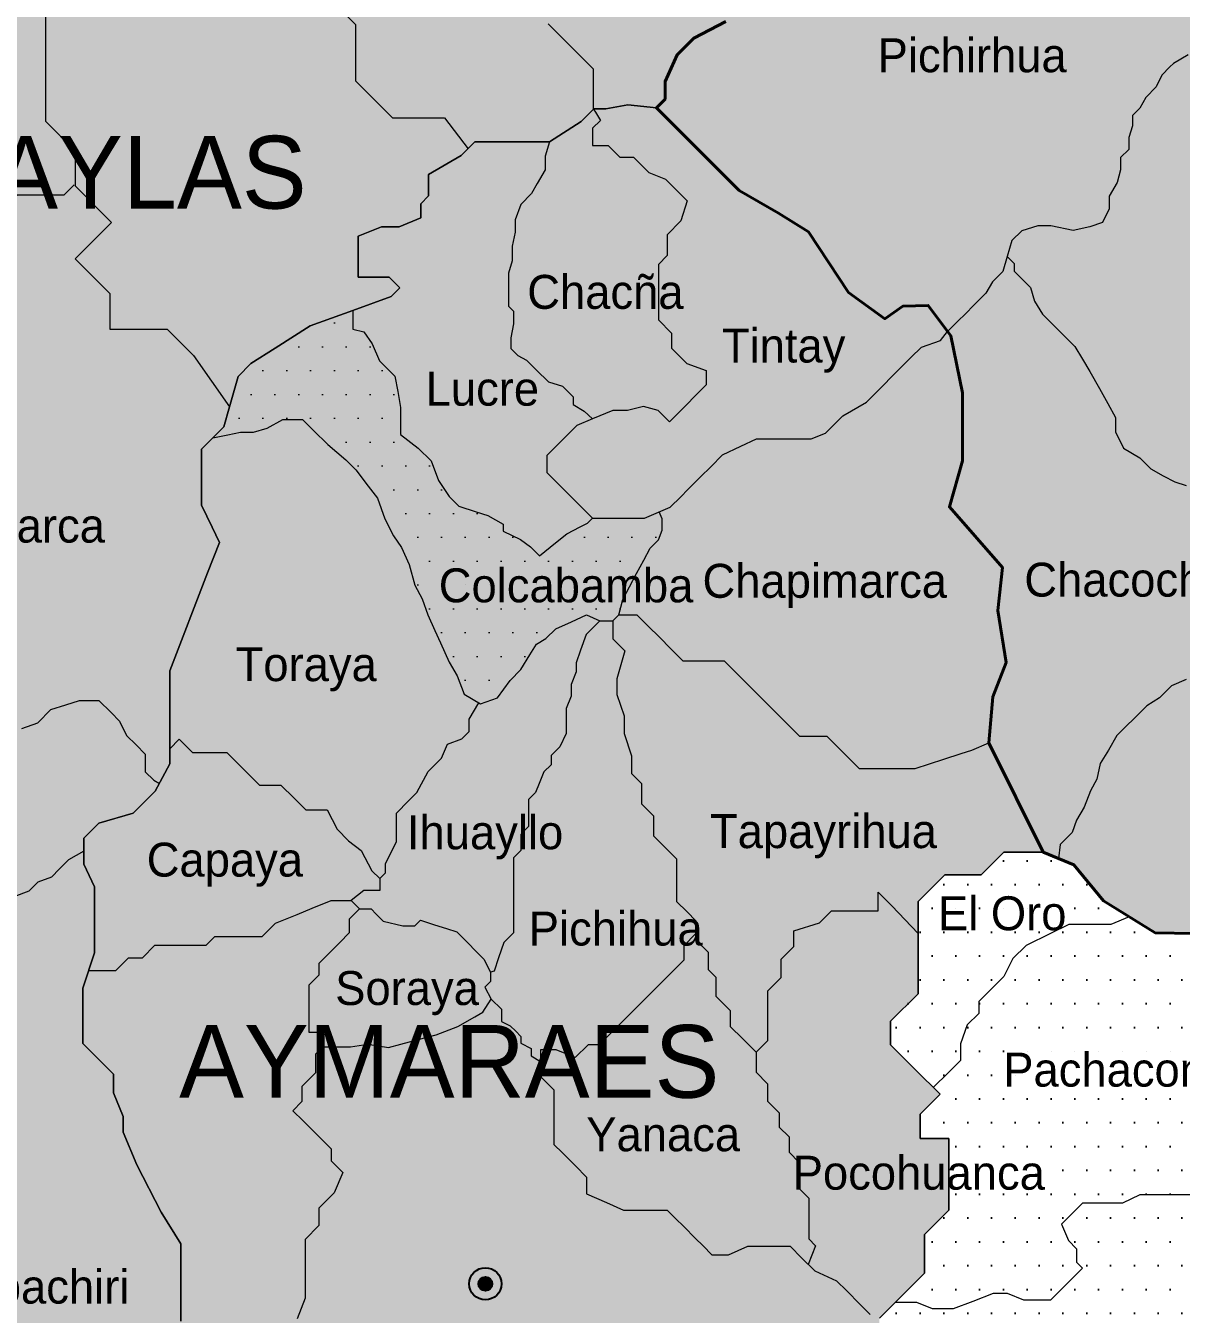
# Model space of a CAD drawing. Header units: metres. Extents: x 729055 to 734858, y 8489029 to 8491869.
# Drawn here: x 734606.06 to 734618.83, y 8489321.39 to 8489335.63 of the extents above; entities that cross this region are included whole.
import ezdxf

# ---------------------------------------------------------------- set-up
doc = ezdxf.new("R2010")
doc.units = ezdxf.units.M
for name, color, linetype, lineweight in [('02', 2, 'Continuous', 20), ('Cap Prov', 7, 'Continuous', 20), ('Distrito', 212, 'Continuous', 20), ('Eléctricas', 30, 'Continuous', 20), ('HIDROLOGIA', 4, 'Continuous', 18), ('N-Ciudades', 250, 'Continuous', 18), ('TEXTO', 7, 'Continuous', 0)]:
    doc.layers.add(name, color=color, linetype=linetype, lineweight=lineweight)
doc.layers.add('05', color=5, linetype='Continuous')
doc.styles.get("Standard").update_dxf_attribs({"font": 'BELL.TTF'})

msp = doc.modelspace()

# ---------------------------------------------------------------- hatches: boundary and pattern name
msp.add_hatch(color=256).paths.add_polyline_path([(734611.215, 8489321.726, 1), (734611.062, 8489321.726, 1)])
at = {"layer": '02', "linetype": 'Continuous', "lineweight": 0}
h = msp.add_hatch(dxfattribs=at)
h.set_pattern_fill('DOTS', color=256, scale=0.165786, style=0)
h.set_pattern_definition([(0, (282.85796, 222.35533), (0.13159295927, 0.263185918539), [0, -0.263185918539])])
h.paths.add_polyline_path([(734617.888, 8489337.372), (734618.089, 8489337.724), (734618.198, 8489338.068), (734618.354, 8489338.223), (734618.517, 8489338.387), (734618.71, 8489338.756), (734618.593, 8489338.873), (734618.232, 8489339.234), (734617.921, 8489339.545), (734617.505, 8489339.817), (734617.307, 8489340.016), (734617.266, 8489340.182), (734617.146, 8489340.676), (734617.035, 8489340.787), (734616.846, 8489340.787), (734616.725, 8489340.665), (734616.624, 8489340.766), (734616.506, 8489340.884), (734616.391, 8489341.219), (734616.391, 8489341.374), (734616.313, 8489341.555), (734616.177, 8489341.871), (734615.952, 8489342.096), (734615.734, 8489342.096), (734615.436, 8489342.096), (734615.365, 8489342.167), (734615.037, 8489342.36), (734614.836, 8489342.36), (734614.676, 8489342.36), (734614.432, 8489342.469), (734614.273, 8489342.628), (734614.042, 8489342.859), (734613.916, 8489342.985), (734613.803, 8489343.098), (734613.803, 8489343.283), (734613.803, 8489343.459), (734613.694, 8489343.568), (734613.534, 8489343.727), (734613.35, 8489343.727), (734613.14, 8489343.727), (734612.879, 8489343.828), (734612.783, 8489343.924), (734612.619, 8489344.088), (734612.619, 8489344.247), (734612.619, 8489344.465), (734612.449, 8489344.513), (734612.297, 8489344.665), (734612.1, 8489344.76), (734611.899, 8489344.737), (734611.765, 8489344.69), (734611.603, 8489344.529), (734611.459, 8489344.268), (734611.4, 8489344.014), (734611.4, 8489343.791), (734611.4, 8489343.568), (734611.449, 8489343.359), (734611.462, 8489343.121), (734611.243, 8489342.964), (734611.051, 8489342.964), (734610.896, 8489343.049), (734610.63, 8489343.084), (734610.451, 8489343.145), (734610.217, 8489343.256), (734610.016, 8489343.318), (734609.76, 8489343.513), (734609.414, 8489343.513), (734609.069, 8489343.513), (734608.918, 8489343.664), (734608.79, 8489343.792), (734608.622, 8489343.792), (734608.423, 8489343.792), (734608.277, 8489343.939), (734608.177, 8489344.003), (734607.992, 8489344.114), (734607.691, 8489344.086), (734607.53, 8489343.925), (734607.351, 8489343.859), (734607.117, 8489343.925), (734606.905, 8489343.925), (734606.609, 8489343.991), (734606.416, 8489344.073), (734606.358, 8489344.225), (734606.098, 8489344.451), (734605.381, 8489343.43), (734605.092, 8489343.033), (734604.924, 8489342.69), (734604.835, 8489342.223), (734604.938, 8489341.771), (734605.117, 8489341.387), (734605.367, 8489341.136), (734605.511, 8489340.822), (734605.618, 8489340.59), (734605.618, 8489340.369), (734605.515, 8489340.265), (734605.33, 8489340.081), (734605.117, 8489340.081), (734604.956, 8489340.242), (734604.655, 8489340.134), (734604.442, 8489340.058), (734604.301, 8489339.917), (734604.18, 8489339.795), (734604.076, 8489339.547), (734603.921, 8489339.392), (734603.824, 8489339.295), (734603.496, 8489339.295), (734603.358, 8489339.434), (734603.219, 8489339.572), (734603.102, 8489339.69), (734602.825, 8489339.597), (734602.712, 8489339.484), (734602.565, 8489339.337), (734602.313, 8489339.438), (734602.069, 8489339.346), (734601.742, 8489339.346), (734601.607, 8489339.077), (734601.729, 8489338.956), (734602.103, 8489338.582), (734602.213, 8489338.471), (734602.213, 8489338.167), (734602.095, 8489338.049), (734601.998, 8489337.952), (734601.851, 8489337.805), (734601.749, 8489337.572), (734601.598, 8489337.421), (734601.598, 8489337.001), (734601.498, 8489336.624), (734601.153, 8489336.414), (734600.869, 8489336.241), (734600.54, 8489336.241), (734600.238, 8489336.137), (734600.05, 8489336.073), (734599.843, 8489336.002), (734599.779, 8489335.823), (734599.634, 8489335.726), (734599.389, 8489335.736), (734599.066, 8489335.76), (734598.731, 8489335.828), (734598.622, 8489335.775), (734598.396, 8489335.611), (734598.251, 8489335.411), (734598.196, 8489335.199), (734598.143, 8489334.954), (734598.29, 8489334.636), (734598.425, 8489334.475), (734598.515, 8489334.285), (734598.53, 8489334.157), (734598.614, 8489334.011), (734598.733, 8489333.936), (734598.949, 8489333.916), (734599.15, 8489333.582), (734599.283, 8489333.459), (734599.452, 8489333.428), (734599.479, 8489333.165), (734599.479, 8489332.753), (734599.479, 8489332.307), (734599.599, 8489331.702), (734599.691, 8489331.574), (734600.248, 8489331.498), (734600.463, 8489331.144), (734600.762, 8489330.636), (734600.897, 8489330.113), (734600.982, 8489329.799), (734601.291, 8489329.354), (734601.473, 8489329.015), (734601.487, 8489328.759), (734601.414, 8489328.436), (734601.369, 8489328.11), (734601.537, 8489327.93), (734601.621, 8489327.708), (734601.498, 8489327.374), (734601.56, 8489327.101), (734601.877, 8489326.902), (734602.129, 8489326.901), (734602.223, 8489326.794), (734602.3, 8489326.582), (734602.435, 8489326.159), (734602.398, 8489325.676), (734602.484, 8489325.479), (734603.023, 8489325.1), (734603.135, 8489324.651), (734603.293, 8489324.372), (734603.444, 8489323.963), (734603.723, 8489323.614), (734604.124, 8489323.168), (734604.216, 8489323.056), (734604.18, 8489322.782), (734604.052, 8489322.405), (734604.088, 8489322.26), (734604.124, 8489322.06), (734604.164, 8489321.737), (734604.024, 8489321.315), (734603.627, 8489320.36), (734603.51, 8489319.892), (734603.286, 8489319.492), (734603.01, 8489319.063), (734603.01, 8489318.823), (734603.08, 8489318.637), (734603.027, 8489318.422), (734602.775, 8489318.389), (734602.541, 8489318.556), (734602.365, 8489318.686), (734602.202, 8489318.585), (734602.21, 8489318.17), (734602.401, 8489317.725), (734602.586, 8489317.453), (734602.678, 8489317.267), (734603.047, 8489317.033), (734603.294, 8489316.782), (734603.568, 8489316.509), (734603.733, 8489316.239), (734603.971, 8489315.931), (734604.075, 8489315.757), (734604.146, 8489315.515), (734604.195, 8489315.322), (734604.223, 8489315.091), (734604.733, 8489314.973), (734604.817, 8489315.056), (734604.985, 8489315.535), (734604.985, 8489315.744), (734604.985, 8489315.954), (734605.203, 8489316.478), (734605.203, 8489316.805), (734605.203, 8489317.275), (734605.518, 8489317.74), (734605.917, 8489318.139), (734605.917, 8489318.349), (734605.917, 8489318.701), (734606.035, 8489319.09), (734606.438, 8489319.493), (734606.438, 8489319.669), (734606.543, 8489320.244), (734606.791, 8489320.491), (734607.219, 8489320.919), (734607.559, 8489321.099), (734607.773, 8489321.313), (734607.773, 8489321.708), (734607.773, 8489321.942), (734607.773, 8489322.169), (734607.554, 8489322.519), (734607.286, 8489323.039), (734607.135, 8489323.4), (734607.135, 8489323.576), (734607.029, 8489323.836), (734607.029, 8489324.041), (734606.69, 8489324.381), (734606.69, 8489324.691), (734606.69, 8489324.993), (734606.816, 8489325.383), (734606.816, 8489325.786), (734606.816, 8489326.113), (734606.699, 8489326.364), (734606.699, 8489326.649), (734606.867, 8489326.817), (734607.245, 8489326.926), (734607.488, 8489327.17), (734607.65, 8489327.471), (734607.65, 8489327.639), (734607.65, 8489328.5), (734608.068, 8489329.582), (734608.198, 8489329.919), (734608.118, 8489330.086), (734608.001, 8489330.329), (734608.001, 8489330.597), (734608.001, 8489330.949), (734608.249, 8489331.196), (734608.311, 8489331.419), (734608.405, 8489331.754), (734608.546, 8489331.895), (734608.815, 8489332.065), (734609.203, 8489332.311), (734609.673, 8489332.482), (734610.097, 8489332.637), (734610.193, 8489332.734), (734610.076, 8489332.851), (734609.732, 8489332.851), (734609.732, 8489333.304), (734609.992, 8489333.405), (734610.185, 8489333.405), (734610.424, 8489333.506), (734610.424, 8489333.661), (734610.512, 8489333.749), (734610.512, 8489333.984), (734610.873, 8489334.193), (734611.024, 8489334.344), (734611.234, 8489334.344), (734611.461, 8489334.344), (734611.847, 8489334.344), (734612.199, 8489334.57), (734612.337, 8489334.709), (734612.471, 8489334.709), (734612.715, 8489334.755), (734613.03, 8489334.721), (734613.126, 8489334.818), (734613.126, 8489335.011), (734613.259, 8489335.306), (734613.444, 8489335.491), (734613.798, 8489335.674), (734614.075, 8489335.816), (734614.344, 8489335.954), (734614.675, 8489335.954), (734614.759, 8489336.038), (734615.024, 8489336.302), (734615.864, 8489336.793), (734616.427, 8489337.037), (734616.687, 8489337.037), (734617.348, 8489337.123), (734617.56, 8489337.221)])
at = {"layer": '05'}
h = msp.add_hatch(dxfattribs=at)
h.set_pattern_fill('DOTS', color=5, scale=0.165786, style=0)
h.set_pattern_definition([(0, (8884.4599, 87735.75496), (0.13159295927, 0.263185918539), [0, -0.263185918539])])
h.paths.add_polyline_path([(734631.124, 8489316.305), (734631.43, 8489316.612), (734631.904, 8489317.085), (734632.272, 8489317.453), (734632.599, 8489317.532), (734632.716, 8489317.463), (734632.941, 8489317.239), (734633.152, 8489317.328), (734633.401, 8489317.559), (734633.653, 8489317.806), (734633.825, 8489317.878), (734634.018, 8489317.878), (734634.107, 8489317.967), (734634.244, 8489318.104), (734634.3, 8489318.376), (734634.285, 8489318.904), (734634.133, 8489319.309), (734634.133, 8489319.714), (734634.133, 8489319.967), (734634.133, 8489320.372), (734634.133, 8489321.005), (734634.304, 8489321.378), (734634.513, 8489321.587), (734634.741, 8489321.587), (734634.741, 8489321.739), (734634.741, 8489322.182), (734634.45, 8489322.777), (734634.209, 8489322.777), (734633.931, 8489322.777), (734633.766, 8489322.612), (734633.532, 8489322.612), (734633.297, 8489322.714), (734632.926, 8489322.875), (734632.644, 8489323.157), (734632.644, 8489323.328), (734632.461, 8489323.512), (734632.461, 8489323.771), (734632.29, 8489323.771), (734632.163, 8489323.898), (734632.024, 8489324.037), (734631.745, 8489324.315), (734631.58, 8489324.48), (734631.347, 8489324.713), (734631.132, 8489324.713), (734630.828, 8489324.713), (734630.586, 8489324.713), (734630.396, 8489324.523), (734630.178, 8489324.305), (734630.07, 8489323.999), (734629.992, 8489323.776), (734629.561, 8489323.928), (734629.447, 8489323.814), (734629.055, 8489323.584), (734628.846, 8489323.354), (734628.542, 8489323.071), (734628.344, 8489322.99), (734628.175, 8489323.159), (734627.744, 8489323.159), (734627.744, 8489322.802), (734627.658, 8489322.065), (734627.315, 8489321.636), (734627.183, 8489320.907), (734627.032, 8489320.624), (734626.875, 8489320.624), (734626.623, 8489320.624), (734626.548, 8489320.549), (734626.463, 8489320.464), (734626.336, 8489320.338), (734626.221, 8489320.338), (734626.017, 8489320.264), (734625.866, 8489320.415), (734625.709, 8489320.488), (734625.467, 8489320.6), (734625.327, 8489320.74), (734625.225, 8489320.985), (734625.225, 8489321.203), (734625.078, 8489321.474), (734625.177, 8489321.755), (734625.177, 8489322.021), (734625.082, 8489322.305), (734624.893, 8489322.494), (734624.652, 8489322.552), (734624.433, 8489322.604), (734624.119, 8489322.679), (734624.119, 8489322.792), (734624.014, 8489322.792), (734623.942, 8489322.72), (734623.799, 8489322.72), (734623.679, 8489322.601), (734623.488, 8489322.41), (734623.274, 8489322.195), (734623.144, 8489321.964), (734622.885, 8489321.855), (734622.783, 8489321.958), (734622.622, 8489321.958), (734622.408, 8489322.052), (734622.114, 8489322.182), (734621.944, 8489322.352), (734621.744, 8489322.436), (734621.667, 8489322.359), (734621.667, 8489322.233), (734621.592, 8489322.158), (734621.473, 8489322.038), (734621.405, 8489322.107), (734621.309, 8489322.202), (734621.098, 8489322.202), (734620.985, 8489322.314), (734620.812, 8489322.488), (734620.812, 8489322.693), (734620.726, 8489323.009), (734620.614, 8489323.122), (734620.401, 8489323.217), (734620.401, 8489323.39), (734620.45, 8489323.505), (734620.524, 8489323.677), (734620.607, 8489323.871), (734620.689, 8489324.062), (734620.61, 8489324.25), (734620.498, 8489324.362), (734620.205, 8489324.477), (734620.205, 8489324.71), (734620.205, 8489324.919), (734620.105, 8489325.218), (734620.105, 8489325.454), (734620.287, 8489325.613), (734620.297, 8489325.623), (734619.669, 8489325.559), (734619.297, 8489325.785), (734618.967, 8489325.597), (734618.546, 8489325.605), (734617.973, 8489325.958), (734617.646, 8489326.355), (734617.307, 8489326.497), (734616.873, 8489326.497), (734616.62, 8489326.244), (734616.218, 8489326.244), (734615.923, 8489325.949), (734615.923, 8489325.247), (734615.923, 8489324.932), (734615.619, 8489324.628), (734615.619, 8489324.368), (734615.896, 8489324.091), (734616.167, 8489323.82), (734615.948, 8489323.601), (734615.948, 8489323.331), (734616.263, 8489323.331), (734616.263, 8489322.902), (734616.263, 8489322.541), (734615.993, 8489322.271), (734615.993, 8489321.842), (734615.496, 8489321.346), (734615.496, 8489321.053), (734615.496, 8489320.737), (734615.767, 8489320.737), (734616.083, 8489320.737), (734616.399, 8489320.421), (734616.399, 8489320.038), (734616.399, 8489319.79), (734616.658, 8489319.53), (734616.658, 8489319.204), (734617.059, 8489318.803), (734617.352, 8489318.51), (734618.024, 8489318.256), (734618.227, 8489318.053), (734618.227, 8489317.738), (734618.227, 8489317.467), (734618.036, 8489317.275), (734618.036, 8489316.994), (734617.838, 8489316.796), (734617.838, 8489316.372), (734617.838, 8489315.967), (734617.838, 8489315.561), (734617.838, 8489315.177), (734618.089, 8489314.926), (734617.776, 8489314.613), (734617.46, 8489314.613), (734617.234, 8489314.613), (734617.234, 8489314.208), (734617.234, 8489313.463), (734617.234, 8489313.102), (734617.232, 8489312.745), (734617.439, 8489312.737), (734617.656, 8489313.023), (734617.89, 8489313.078), (734618.147, 8489313.023), (734618.247, 8489312.851), (734618.348, 8489312.812), (734618.637, 8489312.812), (734618.703, 8489312.645), (734618.467, 8489312.388), (734618.448, 8489312.164), (734618.568, 8489312.096), (734618.774, 8489311.89), (734619.036, 8489311.628), (734619.273, 8489311.426), (734619.573, 8489311.506), (734619.63, 8489311.674), (734619.814, 8489311.72), (734619.953, 8489311.631), (734619.953, 8489311.341), (734620.205, 8489311.341), (734620.433, 8489311.274), (734620.89, 8489311.141), (734621.303, 8489310.951), (734621.506, 8489310.65), (734621.502, 8489310.121), (734621.699, 8489309.933), (734621.817, 8489309.96), (734621.917, 8489310.246), (734622.085, 8489310.833), (734622.375, 8489311.47), (734622.652, 8489312.076), (734622.875, 8489312.423), (734623.103, 8489312.467), (734623.389, 8489312.579), (734623.593, 8489312.498), (734623.817, 8489312.521), (734624.019, 8489312.521), (734624.285, 8489312.646), (734624.642, 8489312.813), (734624.965, 8489312.813), (734625.01, 8489312.523), (734625.01, 8489312.167), (734625.133, 8489312.044), (734625.426, 8489312.044), (734625.757, 8489312.096), (734626.103, 8489312.34), (734626.676, 8489312.34), (734626.9, 8489312.509), (734627.118, 8489312.536), (734627.347, 8489312.498), (734627.564, 8489312.456), (734627.77, 8489312.323), (734627.862, 8489312.075), (734628.071, 8489311.866), (734628.071, 8489311.621), (734628.1, 8489311.444), (734628.219, 8489311.328), (734628.379, 8489311.409), (734628.462, 8489311.782), (734628.696, 8489312.016), (734628.949, 8489312.198), (734629.237, 8489312.365), (734629.707, 8489312.365), (734629.844, 8489312.429), (734629.961, 8489312.553), (734630.088, 8489312.586), (734630.27, 8489312.694), (734630.376, 8489312.662), (734630.65, 8489312.701), (734630.833, 8489312.807), (734631.023, 8489312.915), (734631.175, 8489312.909), (734631.371, 8489312.979), (734631.543, 8489313.264), (734631.594, 8489313.757), (734631.478, 8489313.955), (734631.396, 8489314.372), (734630.934, 8489314.835), (734630.769, 8489315.425), (734630.923, 8489316.104)])
at = {"layer": 'Eléctricas', "linetype": 'Continuous', "lineweight": 0}
h = msp.add_hatch(dxfattribs=at)
h.set_pattern_fill('DOTS', color=1, scale=0.165786, style=0)
h.set_pattern_definition([(0, (293.0877, 222.35533), (0.13159295927, 0.263185918539), [0, -0.263185918539])])
h.paths.add_polyline_path([(734632.315, 8489338.647), (734632.315, 8489338.98), (734632.871, 8489339.606), (734632.871, 8489339.891), (734632.744, 8489340.018), (734632.744, 8489340.288), (734632.563, 8489340.469), (734632.24, 8489340.469), (734631.994, 8489340.469), (734631.709, 8489340.469), (734631.569, 8489340.609), (734631.569, 8489340.76), (734631.433, 8489340.896), (734631.282, 8489340.896), (734631.126, 8489340.74), (734630.942, 8489340.556), (734630.797, 8489340.556), (734630.663, 8489340.69), (734630.663, 8489340.891), (734630.663, 8489341.03), (734630.485, 8489341.03), (734630.267, 8489341.03), (734630.089, 8489341.208), (734629.91, 8489341.386), (734629.788, 8489341.509), (734629.615, 8489341.682), (734629.325, 8489341.682), (734629.057, 8489341.682), (734628.896, 8489341.52), (734628.79, 8489341.414), (734628.556, 8489341.414), (734628.433, 8489341.537), (734628.232, 8489341.537), (734628.052, 8489341.357), (734627.902, 8489341.507), (734627.734, 8489341.674), (734627.541, 8489341.868), (734627.365, 8489341.868), (734627.273, 8489341.776), (734627.078, 8489341.776), (734626.955, 8489341.899), (734626.799, 8489342.055), (734626.676, 8489342.177), (734626.504, 8489342.35), (734626.325, 8489342.702), (734626.152, 8489342.702), (734625.946, 8489342.496), (734625.758, 8489342.496), (734625.467, 8489342.788), (734625.215, 8489342.788), (734624.702, 8489343.3), (734624.535, 8489343.3), (734624.289, 8489343.3), (734624.189, 8489343.401), (734623.899, 8489343.401), (734623.899, 8489343.545), (734623.748, 8489343.696), (734623.626, 8489343.818), (734623.498, 8489343.947), (734623.308, 8489344.136), (734623.308, 8489344.326), (734623.063, 8489344.326), (734622.929, 8489344.192), (734622.784, 8489344.047), (734622.784, 8489344.27), (734622.784, 8489344.548), (734622.639, 8489344.693), (734622.639, 8489344.871), (734622.639, 8489345.076), (734622.405, 8489345.076), (734622.244, 8489345.076), (734622.122, 8489344.954), (734622.01, 8489344.842), (734621.87, 8489344.701), (734621.711, 8489344.701), (734621.557, 8489344.855), (734621.334, 8489344.855), (734621.195, 8489344.855), (734621.047, 8489344.707), (734620.936, 8489344.818), (734620.81, 8489344.944), (734620.581, 8489344.944), (734620.453, 8489344.816), (734620.342, 8489344.704), (734620.18, 8489344.704), (734620.18, 8489344.849), (734620.18, 8489344.994), (734620.18, 8489345.161), (734620.18, 8489345.35), (734620.18, 8489345.568), (734620.018, 8489345.729), (734619.829, 8489345.729), (734619.52, 8489345.729), (734619.52, 8489345.844), (734619.394, 8489345.969), (734619.178, 8489345.969), (734619.038, 8489345.969), (734618.899, 8489345.83), (734618.754, 8489345.685), (734618.486, 8489345.685), (734618.297, 8489345.495), (734618.04, 8489345.495), (734617.717, 8489345.495), (734617.561, 8489345.495), (734617.561, 8489345.328), (734617.304, 8489345.328), (734617.126, 8489345.15), (734617.126, 8489344.847), (734616.906, 8489344.847), (734616.724, 8489344.665), (734616.563, 8489344.665), (734616.508, 8489344.834), (734616.27, 8489345.005), (734616.011, 8489345.002), (734615.869, 8489344.953), (734615.816, 8489344.794), (734615.85, 8489344.598), (734615.732, 8489344.337), (734615.599, 8489344.305), (734615.453, 8489344.146), (734615.366, 8489343.992), (734615.145, 8489343.834), (734614.929, 8489343.817), (734614.728, 8489343.811), (734614.442, 8489343.817), (734614.182, 8489343.92), (734613.854, 8489343.999), (734613.72, 8489344.133), (734613.66, 8489344.295), (734613.598, 8489344.454), (734613.505, 8489344.589), (734613.372, 8489344.654), (734613.263, 8489344.801), (734613.091, 8489344.786), (734613.011, 8489344.738), (734612.889, 8489344.637), (734612.777, 8489344.495), (734612.619, 8489344.465), (734612.619, 8489344.247), (734612.619, 8489344.088), (734612.783, 8489343.924), (734612.879, 8489343.828), (734613.14, 8489343.727), (734613.35, 8489343.727), (734613.534, 8489343.727), (734613.694, 8489343.568), (734613.803, 8489343.459), (734613.803, 8489343.283), (734613.803, 8489343.098), (734613.916, 8489342.985), (734614.042, 8489342.859), (734614.273, 8489342.628), (734614.432, 8489342.469), (734614.676, 8489342.36), (734614.836, 8489342.36), (734615.037, 8489342.36), (734615.365, 8489342.167), (734615.436, 8489342.096), (734615.734, 8489342.096), (734615.952, 8489342.096), (734616.177, 8489341.871), (734616.313, 8489341.555), (734616.391, 8489341.374), (734616.391, 8489341.219), (734616.506, 8489340.884), (734616.624, 8489340.766), (734616.725, 8489340.665), (734616.846, 8489340.787), (734616.951, 8489340.787), (734617.035, 8489340.787), (734617.146, 8489340.676), (734617.266, 8489340.182), (734617.307, 8489340.016), (734617.505, 8489339.817), (734617.921, 8489339.545), (734618.232, 8489339.234), (734618.593, 8489338.873), (734618.71, 8489338.756), (734618.517, 8489338.387), (734618.354, 8489338.223), (734618.198, 8489338.068), (734618.089, 8489337.724), (734617.888, 8489337.372), (734617.56, 8489337.221), (734617.348, 8489337.123), (734616.687, 8489337.037), (734616.427, 8489337.037), (734615.864, 8489336.793), (734615.024, 8489336.302), (734614.759, 8489336.038), (734614.675, 8489335.954), (734614.344, 8489335.954), (734614.075, 8489335.816), (734613.798, 8489335.674), (734613.444, 8489335.491), (734613.259, 8489335.306), (734613.126, 8489335.011), (734613.126, 8489334.818), (734613.03, 8489334.721), (734613.494, 8489334.257), (734613.944, 8489333.807), (734614.382, 8489333.556), (734614.713, 8489333.35), (734615.156, 8489332.68), (734615.556, 8489332.391), (734615.756, 8489332.528), (734616.034, 8489332.538), (734616.285, 8489332.203), (734616.416, 8489331.571), (734616.416, 8489330.822), (734616.27, 8489330.312), (734616.856, 8489329.642), (734616.806, 8489329.167), (734616.896, 8489328.591), (734616.751, 8489328.213), (734616.706, 8489327.704), (734617.307, 8489326.497), (734617.646, 8489326.355), (734617.973, 8489325.958), (734618.546, 8489325.605), (734618.967, 8489325.597), (734619.297, 8489325.785), (734619.669, 8489325.559), (734620.297, 8489325.623), (734620.412, 8489325.744), (734620.481, 8489326.029), (734620.558, 8489326.264), (734620.607, 8489326.39), (734620.876, 8489326.51), (734621.047, 8489326.68), (734621.158, 8489326.792), (734621.158, 8489327.018), (734621.297, 8489327.157), (734621.439, 8489327.201), (734621.903, 8489327.344), (734622.409, 8489327.587), (734622.587, 8489327.765), (734622.587, 8489327.901), (734622.587, 8489328.085), (734622.587, 8489328.385), (734622.587, 8489328.795), (734622.647, 8489328.984), (734622.852, 8489329.625), (734623.049, 8489330.049), (734623.331, 8489330.331), (734623.467, 8489330.467), (734623.651, 8489330.651), (734623.945, 8489330.808), (734624.194, 8489331.056), (734624.395, 8489331.258), (734624.395, 8489331.516), (734624.395, 8489331.83), (734624.395, 8489332.089), (734624.592, 8489332.286), (734625.195, 8489332.659), (734625.664, 8489333.128), (734625.804, 8489333.466), (734626.005, 8489333.667), (734626.292, 8489333.844), (734626.576, 8489333.92), (734626.738, 8489334.082), (734626.738, 8489334.178), (734626.738, 8489334.317), (734626.81, 8489334.389), (734626.894, 8489334.682), (734626.894, 8489334.882), (734626.79, 8489334.987), (734626.682, 8489334.987), (734626.597, 8489334.902), (734626.51, 8489334.815), (734626.414, 8489334.815), (734626.295, 8489334.815), (734626.211, 8489334.898), (734626.101, 8489335.097), (734625.932, 8489335.402), (734625.932, 8489335.565), (734625.932, 8489335.708), (734625.998, 8489335.899), (734626.078, 8489336.126), (734626.198, 8489336.162), (734626.367, 8489336.213), (734626.766, 8489336.332), (734626.834, 8489336.4), (734626.967, 8489336.533), (734627.195, 8489336.645), (734627.335, 8489336.785), (734627.438, 8489336.785), (734627.54, 8489336.683), (734627.704, 8489336.683), (734627.799, 8489336.778), (734627.912, 8489336.891), (734628.027, 8489337.007), (734628.133, 8489337.112), (734628.222, 8489337.201), (734628.395, 8489337.201), (734628.467, 8489337.037), (734628.57, 8489336.805), (734628.638, 8489336.612), (734629.028, 8489336.612), (734629.781, 8489336.947), (734630.087, 8489336.947), (734630.477, 8489336.557), (734630.896, 8489336.557), (734631.118, 8489336.334), (734631.381, 8489336.071), (734631.702, 8489336.391), (734632.036, 8489337.728), (734632.036, 8489338.368)])
at = {"layer": 'HIDROLOGIA', "linetype": 'Continuous', "lineweight": 0}
h = msp.add_hatch(dxfattribs=at)
h.set_pattern_fill('DOTS', scale=0.165786, style=0)
h.set_pattern_definition([(0, (308.62906, 222.35533), (0.13159295927, 0.263185918539), [0, -0.263185918539])])
h.paths.add_polyline_path([(734618.227, 8489317.738), (734618.227, 8489318.053), (734618.024, 8489318.256), (734617.352, 8489318.51), (734617.059, 8489318.803), (734616.658, 8489319.204), (734616.658, 8489319.53), (734616.399, 8489319.79), (734616.399, 8489320.038), (734616.399, 8489320.421), (734616.083, 8489320.737), (734615.767, 8489320.737), (734615.496, 8489320.737), (734615.496, 8489321.053), (734615.496, 8489321.346), (734615.993, 8489321.842), (734615.993, 8489322.271), (734616.263, 8489322.541), (734616.263, 8489322.902), (734616.263, 8489323.331), (734615.948, 8489323.331), (734615.948, 8489323.601), (734616.167, 8489323.82), (734615.896, 8489324.091), (734615.619, 8489324.368), (734615.619, 8489324.628), (734615.923, 8489324.932), (734615.923, 8489325.247), (734615.923, 8489325.949), (734616.218, 8489326.244), (734616.62, 8489326.244), (734616.873, 8489326.497), (734617.307, 8489326.497), (734616.706, 8489327.704), (734616.751, 8489328.213), (734616.896, 8489328.591), (734616.806, 8489329.167), (734616.856, 8489329.642), (734616.27, 8489330.312), (734616.416, 8489330.822), (734616.416, 8489331.571), (734616.285, 8489332.203), (734616.034, 8489332.538), (734615.756, 8489332.528), (734615.556, 8489332.391), (734615.156, 8489332.68), (734614.713, 8489333.35), (734614.382, 8489333.556), (734613.944, 8489333.807), (734613.494, 8489334.257), (734613.03, 8489334.721), (734612.715, 8489334.755), (734612.471, 8489334.709), (734612.337, 8489334.709), (734612.199, 8489334.57), (734611.847, 8489334.344), (734611.461, 8489334.344), (734611.234, 8489334.344), (734611.024, 8489334.344), (734610.873, 8489334.193), (734610.512, 8489333.984), (734610.512, 8489333.749), (734610.424, 8489333.661), (734610.424, 8489333.506), (734610.185, 8489333.405), (734609.992, 8489333.405), (734609.732, 8489333.304), (734609.732, 8489332.851), (734610.076, 8489332.851), (734610.193, 8489332.734), (734610.097, 8489332.637), (734609.673, 8489332.482), (734609.203, 8489332.311), (734608.815, 8489332.065), (734608.546, 8489331.895), (734608.405, 8489331.754), (734608.311, 8489331.419), (734608.249, 8489331.196), (734608.001, 8489330.949), (734608.001, 8489330.597), (734608.001, 8489330.329), (734608.118, 8489330.086), (734608.198, 8489329.919), (734608.068, 8489329.582), (734607.65, 8489328.5), (734607.65, 8489327.639), (734607.65, 8489327.471), (734607.488, 8489327.17), (734607.245, 8489326.926), (734606.867, 8489326.817), (734606.699, 8489326.649), (734606.699, 8489326.364), (734606.816, 8489326.113), (734606.816, 8489325.786), (734606.816, 8489325.383), (734606.69, 8489324.993), (734606.69, 8489324.691), (734606.69, 8489324.381), (734607.029, 8489324.041), (734607.029, 8489323.836), (734607.135, 8489323.576), (734607.135, 8489323.4), (734607.286, 8489323.039), (734607.554, 8489322.519), (734607.773, 8489322.169), (734607.773, 8489321.942), (734607.773, 8489321.708), (734607.773, 8489321.313), (734607.559, 8489321.099), (734607.219, 8489320.919), (734606.791, 8489320.491), (734606.543, 8489320.244), (734606.438, 8489319.669), (734606.438, 8489319.493), (734606.035, 8489319.09), (734605.917, 8489318.701), (734605.917, 8489318.349), (734605.917, 8489318.139), (734605.518, 8489317.74), (734605.203, 8489317.275), (734605.203, 8489316.805), (734605.203, 8489316.478), (734604.985, 8489315.954), (734604.985, 8489315.744), (734604.985, 8489315.535), (734604.783, 8489314.961), (734604.223, 8489315.091), (734604.22, 8489314.724), (734604.112, 8489314.559), (734604.031, 8489314.475), (734603.845, 8489314.326), (734603.75, 8489314.139), (734603.707, 8489313.882), (734603.753, 8489313.651), (734603.857, 8489313.355), (734603.917, 8489313.121), (734604.063, 8489312.859), (734604.137, 8489312.619), (734604.303, 8489312.35), (734604.41, 8489312.011), (734604.398, 8489311.874), (734604.217, 8489311.602), (734604.023, 8489311.645), (734603.886, 8489311.798), (734603.702, 8489311.814), (734603.546, 8489311.722), (734603.392, 8489311.464), (734603.001, 8489311.242), (734602.76, 8489311.104), (734602.629, 8489310.77), (734602.629, 8489310.316), (734602.816, 8489310.045), (734602.899, 8489309.923), (734602.899, 8489309.544), (734602.862, 8489309.16), (734603.013, 8489308.631), (734603.148, 8489308.216), (734603.349, 8489308.027), (734603.458, 8489308.018), (734603.599, 8489308.307), (734603.818, 8489308.264), (734604.054, 8489307.967), (734604.219, 8489307.587), (734604.561, 8489307.556), (734604.778, 8489307.271), (734605.024, 8489307.093), (734605.169, 8489307.093), (734605.325, 8489307.093), (734605.548, 8489307.19), (734605.793, 8489307.721), (734605.934, 8489308.302), (734606.116, 8489308.541), (734606.493, 8489308.79), (734606.714, 8489309.081), (734606.954, 8489309.444), (734607.049, 8489309.832), (734607.19, 8489310.068), (734607.273, 8489310.315), (734607.434, 8489310.495), (734607.652, 8489310.703), (734607.828, 8489311.07), (734608.092, 8489311.327), (734608.28, 8489311.218), (734608.28, 8489311.029), (734608.28, 8489310.725), (734608.395, 8489310.61), (734608.572, 8489310.55), (734608.929, 8489310.427), (734609.208, 8489310.375), (734609.623, 8489310.435), (734609.668, 8489310.121), (734609.771, 8489310.121), (734609.922, 8489310.023), (734610.082, 8489310.06), (734610.165, 8489310.384), (734610.333, 8489310.553), (734610.635, 8489310.627), (734611.243, 8489310.778), (734611.396, 8489310.625), (734611.496, 8489310.725), (734611.63, 8489310.86), (734611.775, 8489310.906), (734611.92, 8489310.86), (734612.257, 8489310.811), (734612.432, 8489310.919), (734612.454, 8489311.155), (734612.774, 8489311.376), (734613.095, 8489311.404), (734613.246, 8489311.554), (734613.442, 8489311.673), (734613.627, 8489311.712), (734613.989, 8489311.712), (734614.296, 8489311.575), (734614.658, 8489311.456), (734614.884, 8489311.639), (734614.777, 8489311.798), (734614.725, 8489312.138), (734614.931, 8489312.31), (734615.471, 8489312.418), (734615.757, 8489312.377), (734615.932, 8489312.242), (734616.104, 8489312.253), (734616.207, 8489312.477), (734616.207, 8489312.711), (734616.368, 8489312.873), (734616.608, 8489313.112), (734616.886, 8489313.112), (734617.042, 8489312.956), (734617.192, 8489312.747), (734617.232, 8489312.745), (734617.234, 8489313.102), (734617.234, 8489313.463), (734617.234, 8489314.208), (734617.234, 8489314.613), (734617.46, 8489314.613), (734617.776, 8489314.613), (734618.089, 8489314.926), (734617.838, 8489315.177), (734617.838, 8489315.561), (734617.838, 8489315.967), (734617.838, 8489316.372), (734617.838, 8489316.796), (734618.036, 8489316.994), (734618.036, 8489317.275), (734618.227, 8489317.467)])
at = {"layer": 'HIDROLOGIA', "linetype": 'Continuous', "lineweight": 5}
h = msp.add_hatch(dxfattribs=at)
h.set_pattern_fill('DOTS', scale=0.165786, style=0)
h.set_pattern_definition([(0, (724453.91483, 8486681.53522), (0.131592959, 0.2631859185), [0, -0.2631859185])])
h.paths.add_polyline_path([(734610.738, 8489330.427), (734610.621, 8489330.603), (734610.54, 8489330.82), (734610.398, 8489330.962), (734610.202, 8489331.112), (734610.202, 8489331.265), (734610.202, 8489331.411), (734610.173, 8489331.585), (734610.138, 8489331.756), (734609.968, 8489331.926), (734609.887, 8489332.113), (734609.797, 8489332.246), (734609.673, 8489332.275), (734609.673, 8489332.482), (734609.203, 8489332.311), (734608.815, 8489332.065), (734608.546, 8489331.895), (734608.405, 8489331.754), (734608.311, 8489331.419), (734608.249, 8489331.196), (734608.125, 8489331.073), (734608.293, 8489331.108), (734608.431, 8489331.136), (734608.575, 8489331.136), (734608.725, 8489331.182), (734608.899, 8489331.278), (734609.118, 8489331.278), (734609.24, 8489331.156), (734609.396, 8489331), (734609.597, 8489330.831), (734609.706, 8489330.722), (734609.843, 8489330.542), (734609.945, 8489330.409), (734610.028, 8489330.18), (734610.124, 8489329.992), (734610.211, 8489329.864), (734610.298, 8489329.676), (734610.361, 8489329.447), (734610.441, 8489329.294), (734610.502, 8489329.12), (734610.581, 8489328.946), (734610.643, 8489328.808), (734610.74, 8489328.595), (734610.828, 8489328.443), (734610.905, 8489328.243), (734611.086, 8489328.135), (734611.272, 8489328.202), (734611.412, 8489328.394), (734611.531, 8489328.513), (734611.632, 8489328.676), (734611.705, 8489328.795), (734611.809, 8489328.857), (734611.917, 8489328.964), (734612.093, 8489329.043), (734612.259, 8489329.118), (734612.403, 8489329.052), (734612.548, 8489329.052), (734612.615, 8489329.119), (734612.659, 8489329.289), (734612.733, 8489329.429), (734612.81, 8489329.574), (734612.89, 8489329.724), (734612.96, 8489329.857), (734613.052, 8489329.949), (734613.095, 8489330.055), (734613.095, 8489330.18), (734613.062, 8489330.256), (734612.899, 8489330.187), (734612.71, 8489330.187), (734612.479, 8489330.187), (734612.324, 8489330.187), (734612.27, 8489330.133), (734612.188, 8489330.09), (734612.04, 8489330.013), (734611.916, 8489329.914), (734611.737, 8489329.771), (734611.637, 8489329.871), (734611.527, 8489329.953), (734611.336, 8489330.043), (734611.336, 8489330.122), (734611.165, 8489330.218), (734611.039, 8489330.258), (734610.845, 8489330.32)])
h.paths.add_polyline_path([(734610.215, 8489329.803), (734614.247, 8489329.803), (734614.247, 8489329.193), (734610.215, 8489329.193)], flags=9)

# ---------------------------------------------------------------- linework, layer by layer
for radius in [0.178, 0.0762]:
    msp.add_circle((734611.139, 8489321.726), radius)
at = {"layer": 'Cap Prov'}
for points in [[(734607.773, 8489321.313), (734607.773, 8489321.708), (734607.773, 8489321.942), (734607.773, 8489322.169), (734607.554, 8489322.519), (734607.286, 8489323.039), (734607.135, 8489323.4), (734607.135, 8489323.576), (734607.029, 8489323.836), (734607.029, 8489324.041), (734606.69, 8489324.381), (734606.69, 8489324.691), (734606.69, 8489324.993), (734606.816, 8489325.383), (734606.816, 8489325.786), (734606.816, 8489326.113), (734606.699, 8489326.364), (734606.699, 8489326.649), (734606.867, 8489326.817), (734607.245, 8489326.926), (734607.488, 8489327.17), (734607.65, 8489327.471), (734607.65, 8489327.639), (734607.65, 8489328.5), (734608.068, 8489329.582), (734608.198, 8489329.919), (734608.118, 8489330.086), (734608.001, 8489330.329), (734608.001, 8489330.597), (734608.001, 8489330.949), (734608.249, 8489331.196), (734608.311, 8489331.419), (734608.405, 8489331.754), (734608.546, 8489331.895), (734608.815, 8489332.065), (734609.203, 8489332.311), (734609.673, 8489332.482), (734610.097, 8489332.637), (734610.193, 8489332.734), (734610.076, 8489332.851), (734609.732, 8489332.851), (734609.732, 8489333.304), (734609.992, 8489333.405), (734610.185, 8489333.405), (734610.424, 8489333.506), (734610.424, 8489333.661), (734610.512, 8489333.749), (734610.512, 8489333.984), (734610.873, 8489334.193), (734611.024, 8489334.344), (734611.234, 8489334.344), (734611.461, 8489334.344), (734611.847, 8489334.344), (734612.199, 8489334.57), (734612.337, 8489334.709), (734612.471, 8489334.709), (734612.715, 8489334.755), (734613.03, 8489334.721), (734613.126, 8489334.818), (734613.126, 8489335.011), (734613.259, 8489335.306), (734613.444, 8489335.491), (734613.798, 8489335.674)], [(734615.496, 8489321.346), (734615.993, 8489321.842), (734615.993, 8489322.271), (734616.263, 8489322.541), (734616.263, 8489322.902), (734616.263, 8489323.331), (734615.948, 8489323.331), (734615.948, 8489323.601), (734616.167, 8489323.82), (734615.896, 8489324.091), (734615.619, 8489324.368), (734615.619, 8489324.628), (734615.923, 8489324.932), (734615.923, 8489325.247), (734615.923, 8489325.949), (734616.218, 8489326.244), (734616.62, 8489326.244), (734616.873, 8489326.497), (734617.307, 8489326.497), (734616.706, 8489327.704), (734616.751, 8489328.213), (734616.896, 8489328.591), (734616.806, 8489329.167), (734616.856, 8489329.642), (734616.27, 8489330.312), (734616.416, 8489330.822), (734616.416, 8489331.571), (734616.285, 8489332.203), (734616.034, 8489332.538), (734615.756, 8489332.528), (734615.556, 8489332.391), (734615.156, 8489332.68), (734614.713, 8489333.35), (734614.382, 8489333.556), (734613.944, 8489333.807), (734613.494, 8489334.257), (734613.03, 8489334.721), (734612.715, 8489334.755), (734612.471, 8489334.709), (734612.337, 8489334.709), (734612.199, 8489334.57), (734611.847, 8489334.344), (734611.461, 8489334.344), (734611.234, 8489334.344), (734611.024, 8489334.344), (734610.873, 8489334.193), (734610.512, 8489333.984), (734610.512, 8489333.749), (734610.424, 8489333.661), (734610.424, 8489333.506), (734610.185, 8489333.405), (734609.992, 8489333.405), (734609.732, 8489333.304), (734609.732, 8489332.851), (734610.076, 8489332.851), (734610.193, 8489332.734), (734610.097, 8489332.637), (734609.673, 8489332.482), (734609.203, 8489332.311), (734608.815, 8489332.065), (734608.546, 8489331.895), (734608.405, 8489331.754), (734608.311, 8489331.419), (734608.249, 8489331.196), (734608.001, 8489330.949), (734608.001, 8489330.597), (734608.001, 8489330.329), (734608.118, 8489330.086), (734608.198, 8489329.919), (734608.068, 8489329.582), (734607.65, 8489328.5), (734607.65, 8489327.639), (734607.65, 8489327.471), (734607.488, 8489327.17), (734607.245, 8489326.926), (734606.867, 8489326.817), (734606.699, 8489326.649), (734606.699, 8489326.364), (734606.816, 8489326.113), (734606.816, 8489325.786), (734606.816, 8489325.383), (734606.69, 8489324.993), (734606.69, 8489324.691), (734606.69, 8489324.381), (734607.029, 8489324.041), (734607.029, 8489323.836), (734607.135, 8489323.576), (734607.135, 8489323.4), (734607.286, 8489323.039), (734607.554, 8489322.519), (734607.773, 8489322.169), (734607.773, 8489321.942), (734607.773, 8489321.708), (734607.773, 8489321.313)], [(734618.967, 8489325.597), (734618.546, 8489325.605), (734617.973, 8489325.958), (734617.646, 8489326.355), (734617.307, 8489326.497), (734616.873, 8489326.497), (734616.62, 8489326.244), (734616.218, 8489326.244), (734615.923, 8489325.949), (734615.923, 8489325.247), (734615.923, 8489324.932), (734615.619, 8489324.628), (734615.619, 8489324.368), (734615.896, 8489324.091), (734616.167, 8489323.82), (734615.948, 8489323.601), (734615.948, 8489323.331), (734616.263, 8489323.331), (734616.263, 8489322.902), (734616.263, 8489322.541), (734615.993, 8489322.271), (734615.993, 8489321.842), (734615.496, 8489321.346)]]:
    msp.add_lwpolyline(points, dxfattribs=at)
at = {"layer": 'Cap Prov', "lineweight": 40}
msp.add_lwpolyline([(734613.798, 8489335.674), (734613.444, 8489335.491), (734613.259, 8489335.306), (734613.126, 8489335.011), (734613.126, 8489334.818), (734613.03, 8489334.721), (734613.494, 8489334.257), (734613.944, 8489333.807), (734614.382, 8489333.556), (734614.713, 8489333.35), (734615.156, 8489332.68), (734615.556, 8489332.391), (734615.756, 8489332.528), (734616.034, 8489332.538), (734616.285, 8489332.203), (734616.416, 8489331.571), (734616.416, 8489330.822), (734616.27, 8489330.312), (734616.856, 8489329.642), (734616.806, 8489329.167), (734616.896, 8489328.591), (734616.751, 8489328.213), (734616.706, 8489327.704), (734617.307, 8489326.497), (734617.646, 8489326.355), (734617.973, 8489325.958), (734618.546, 8489325.605), (734618.967, 8489325.597)], dxfattribs=at)
at = {"layer": 'Distrito', "linetype": 'Continuous', "lineweight": 5}
for points in [[(734606.457, 8489341.221), (734606.457, 8489340.841), (734606.642, 8489340.656), (734606.642, 8489340.318), (734606.642, 8489340.102), (734606.914, 8489339.829), (734607.257, 8489339.487), (734607.458, 8489338.967), (734607.809, 8489338.615), (734607.809, 8489338.318), (734608.238, 8489337.89), (734608.688, 8489337.439), (734609.009, 8489336.804), (734609.217, 8489336.394), (734609.457, 8489336.153), (734609.457, 8489335.885), (734609.702, 8489335.641), (734609.702, 8489335.02), (734609.906, 8489334.817), (734610.113, 8489334.61), (734610.488, 8489334.61), (734610.687, 8489334.61), (734610.949, 8489334.269)], [(734607.086, 8489339.658), (734606.858, 8489339.431), (734606.621, 8489339.193), (734606.621, 8489338.748), (734606.621, 8489338.431), (734606.275, 8489338.085), (734606.275, 8489337.664), (734606.275, 8489337.109), (734606.275, 8489336.502), (734606.275, 8489335.841), (734606.275, 8489335.445), (734606.275, 8489334.995), (734606.275, 8489334.573), (734606.604, 8489334.243), (734606.604, 8489333.859), (734607.007, 8489333.456), (734606.603, 8489333.053), (734606.987, 8489332.67), (734606.987, 8489332.274), (734607.622, 8489332.274), (734607.912, 8489331.983), (734608.311, 8489331.419)], [(734604.189, 8489335.705), (734604.189, 8489335.435), (734604.189, 8489335.238), (734604.189, 8489334.881), (734604.065, 8489334.549), (734604.065, 8489334.176), (734604.21, 8489333.855), (734604.21, 8489333.616), (734604.21, 8489333.44), (734604.501, 8489333.44), (734604.672, 8489333.611), (734605.04, 8489333.611), (734605.372, 8489333.611), (734605.818, 8489333.611), (734605.966, 8489333.759), (734606.244, 8489333.759), (734606.482, 8489333.759), (734606.593, 8489333.87)], [(734611.832, 8489335.651), (734612.116, 8489335.367), (734612.332, 8489335.151), (734612.332, 8489334.709), (734612.356, 8489334.672)], [(734618.908, 8489335.306), (734618.747, 8489335.213), (734618.707, 8489335.173), (734618.617, 8489335.082), (734618.556, 8489334.952), (734618.441, 8489334.837), (734618.375, 8489334.717), (734618.295, 8489334.637), (734618.295, 8489334.522), (734618.253, 8489334.394), (734618.253, 8489334.262), (734618.163, 8489334.171), (734618.163, 8489334.036), (734618.124, 8489333.897), (734618.037, 8489333.744), (734618.037, 8489333.605), (734617.961, 8489333.455), (734617.822, 8489333.407), (734617.637, 8489333.365), (734617.393, 8489333.419), (734617.247, 8489333.419), (734617.069, 8489333.364), (734616.96, 8489333.254), (734616.909, 8489333.079), (734616.861, 8489332.912), (734616.748, 8489332.799), (734616.673, 8489332.672), (734616.534, 8489332.533), (734616.454, 8489332.453), (734616.356, 8489332.355), (734616.25, 8489332.249)], [(734612.356, 8489334.672), (734612.413, 8489334.583), (734612.325, 8489334.495), (734612.325, 8489334.304), (734612.498, 8489334.304), (734612.626, 8489334.176), (734612.778, 8489334.176), (734612.948, 8489334.006), (734613.131, 8489333.933), (734613.256, 8489333.808), (734613.371, 8489333.693), (734613.301, 8489333.471), (734613.149, 8489333.319), (734613.149, 8489333.088), (734613.052, 8489332.991), (734613.052, 8489332.9), (734613.052, 8489332.742), (734613.052, 8489332.535), (734613.052, 8489332.377), (734613.198, 8489332.231), (734613.198, 8489332.067), (734613.368, 8489331.897), (734613.581, 8489331.818), (734613.581, 8489331.66), (734613.475, 8489331.554), (734613.347, 8489331.426), (734613.244, 8489331.323), (734613.174, 8489331.253), (734613.049, 8489331.378), (734612.888, 8489331.421), (734612.711, 8489331.378), (734612.547, 8489331.378), (734612.322, 8489331.283), (734612.152, 8489331.212), (734611.997, 8489331.057), (734611.82, 8489330.88), (734611.82, 8489330.69), (734611.958, 8489330.552), (734612.061, 8489330.448), (734612.192, 8489330.318), (734612.323, 8489330.187), (734612.479, 8489330.187), (734612.71, 8489330.187), (734612.899, 8489330.187), (734613.081, 8489330.264), (734613.184, 8489330.308), (734613.299, 8489330.423), (734613.378, 8489330.502), (734613.518, 8489330.642), (734613.631, 8489330.755), (734613.761, 8489330.885), (734613.963, 8489330.981), (734614.137, 8489331.064), (734614.383, 8489331.064), (734614.547, 8489331.064), (734614.742, 8489331.064), (734614.9, 8489331.127), (734615.091, 8489331.318), (734615.352, 8489331.469), (734615.492, 8489331.609), (734615.677, 8489331.795), (734615.845, 8489331.962), (734615.96, 8489332.077), (734616.173, 8489332.15), (734616.25, 8489332.249)], [(734611.847, 8489334.344), (734611.799, 8489334.188), (734611.799, 8489334.038), (734611.713, 8489333.887), (734611.648, 8489333.773), (734611.53, 8489333.655), (734611.47, 8489333.482), (734611.47, 8489333.349), (734611.435, 8489333.192), (734611.435, 8489333.032), (734611.396, 8489332.896), (734611.396, 8489332.709), (734611.396, 8489332.528), (734611.451, 8489332.474), (734611.451, 8489332.333), (734611.42, 8489332.18), (734611.42, 8489332.061), (734611.497, 8489331.984), (734611.595, 8489331.934), (734611.705, 8489331.824), (734611.837, 8489331.692), (734611.991, 8489331.646), (734612.111, 8489331.526), (734612.111, 8489331.442), (734612.231, 8489331.371), (734612.322, 8489331.283)], [(734616.909, 8489333.079), (734616.986, 8489333.002), (734616.986, 8489332.915), (734617.069, 8489332.831), (734617.165, 8489332.736), (734617.212, 8489332.584), (734617.299, 8489332.442), (734617.41, 8489332.331), (734617.528, 8489332.212), (734617.657, 8489332.084), (734617.74, 8489331.945), (734617.824, 8489331.806), (734617.929, 8489331.619), (734618.021, 8489331.454), (734618.108, 8489331.298), (734618.108, 8489331.14), (734618.193, 8489330.959), (734618.374, 8489330.855), (734618.496, 8489330.733), (734618.635, 8489330.656), (734618.762, 8489330.587), (734618.889, 8489330.549)], [(734609.673, 8489332.482), (734609.673, 8489332.275), (734609.797, 8489332.246), (734609.887, 8489332.113), (734609.968, 8489331.926), (734610.138, 8489331.756), (734610.173, 8489331.585), (734610.202, 8489331.411), (734610.202, 8489331.265), (734610.202, 8489331.112), (734610.398, 8489330.962), (734610.54, 8489330.82), (734610.621, 8489330.603), (734610.738, 8489330.427), (734610.845, 8489330.32), (734611.039, 8489330.258), (734611.165, 8489330.218), (734611.336, 8489330.122), (734611.336, 8489330.043), (734611.527, 8489329.953), (734611.637, 8489329.871), (734611.737, 8489329.771), (734611.916, 8489329.914), (734612.04, 8489330.013), (734612.188, 8489330.09), (734612.27, 8489330.133), (734612.323, 8489330.186)], [(734608.125, 8489331.073), (734608.293, 8489331.108), (734608.431, 8489331.136), (734608.575, 8489331.136), (734608.725, 8489331.182), (734608.899, 8489331.278), (734609.118, 8489331.278), (734609.24, 8489331.156), (734609.396, 8489331), (734609.597, 8489330.831), (734609.706, 8489330.722), (734609.843, 8489330.542), (734609.945, 8489330.409), (734610.028, 8489330.18), (734610.124, 8489329.992), (734610.211, 8489329.864), (734610.298, 8489329.676), (734610.361, 8489329.447), (734610.441, 8489329.294), (734610.502, 8489329.12), (734610.581, 8489328.946), (734610.643, 8489328.808), (734610.74, 8489328.595), (734610.828, 8489328.443), (734610.905, 8489328.243), (734611.086, 8489328.135), (734611.272, 8489328.202), (734611.412, 8489328.394), (734611.531, 8489328.513), (734611.632, 8489328.676), (734611.705, 8489328.795), (734611.809, 8489328.857), (734611.917, 8489328.964), (734612.093, 8489329.043), (734612.259, 8489329.118), (734612.403, 8489329.052), (734612.548, 8489329.052), (734612.615, 8489329.119), (734612.659, 8489329.289), (734612.733, 8489329.429), (734612.81, 8489329.574), (734612.89, 8489329.724), (734612.96, 8489329.857), (734613.052, 8489329.949), (734613.095, 8489330.055), (734613.095, 8489330.18), (734613.062, 8489330.256)], [(734612.615, 8489329.119), (734612.814, 8489329.119), (734612.954, 8489328.979), (734613.048, 8489328.885), (734613.203, 8489328.73), (734613.322, 8489328.611), (734613.566, 8489328.611), (734613.779, 8489328.611), (734613.902, 8489328.488), (734614.033, 8489328.357), (734614.18, 8489328.21), (734614.303, 8489328.088), (734614.458, 8489327.932), (734614.614, 8489327.777), (734614.916, 8489327.777), (734615.112, 8489327.58), (734615.272, 8489327.421), (734615.464, 8489327.421), (734615.718, 8489327.421), (734615.89, 8489327.421), (734616.209, 8489327.523), (734616.401, 8489327.585), (734616.517, 8489327.622), (734616.706, 8489327.704), (734616.706, 8489327.704), (734616.706, 8489327.704)], [(734612.403, 8489329.052), (734612.32, 8489328.969), (734612.254, 8489328.903), (734612.192, 8489328.729), (734612.143, 8489328.59), (734612.143, 8489328.488), (734612.088, 8489328.347), (734612.088, 8489328.219), (734612.032, 8489328.082), (734612.032, 8489327.948), (734612.032, 8489327.806), (734611.961, 8489327.66), (734611.867, 8489327.566), (734611.867, 8489327.462), (734611.786, 8489327.382), (734611.734, 8489327.254), (734611.694, 8489327.155), (734611.617, 8489327.079), (734611.617, 8489326.929), (734611.617, 8489326.778), (734611.532, 8489326.692), (734611.532, 8489326.513), (734611.451, 8489326.433), (734611.451, 8489326.277), (734611.451, 8489326.155), (734611.451, 8489326.018), (734611.451, 8489325.881), (734611.451, 8489325.605), (734611.345, 8489325.499), (734611.286, 8489325.327), (734611.236, 8489325.181), (734611.195, 8489325.17)], [(734612.548, 8489329.052), (734612.548, 8489328.852), (734612.681, 8489328.72), (734612.593, 8489328.411), (734612.593, 8489328.239), (734612.674, 8489328.002), (734612.674, 8489327.806), (734612.756, 8489327.561), (734612.756, 8489327.365), (734612.867, 8489327.254), (734612.867, 8489327.029), (734613, 8489326.897), (734613, 8489326.678), (734613.14, 8489326.538), (734613.254, 8489326.423), (734613.254, 8489326.286), (734613.254, 8489326.114), (734613.254, 8489325.95), (734613.369, 8489325.835), (734613.467, 8489325.737), (734613.467, 8489325.525), (734613.603, 8489325.39), (734613.603, 8489325.198), (734613.687, 8489325.114), (734613.687, 8489324.906), (734613.847, 8489324.745), (734613.847, 8489324.571), (734613.985, 8489324.433), (734614.132, 8489324.286), (734614.262, 8489324.416), (734614.262, 8489324.669), (734614.262, 8489324.816), (734614.262, 8489324.964), (734614.409, 8489325.111), (734614.409, 8489325.315), (734614.548, 8489325.454), (734614.548, 8489325.626), (734614.835, 8489325.716), (734614.966, 8489325.846), (734615.064, 8489325.846), (734615.342, 8489325.846), (734615.481, 8489325.846), (734615.481, 8489325.955), (734615.481, 8489326.053), (734615.632, 8489325.902), (734615.923, 8489325.598), (734615.923, 8489325.598)], [(734618.889, 8489328.404), (734618.726, 8489328.335), (734618.593, 8489328.202), (734618.451, 8489328.114), (734618.326, 8489327.989), (734618.211, 8489327.874), (734618.12, 8489327.784), (734618.03, 8489327.624), (734617.936, 8489327.474), (734617.898, 8489327.301), (734617.831, 8489327.175), (734617.758, 8489326.993), (734617.675, 8489326.851), (734617.626, 8489326.712), (734617.494, 8489326.579), (734617.476, 8489326.426)], [(734606.015, 8489327.861), (734606.19, 8489327.927), (734606.336, 8489328.073), (734606.502, 8489328.125), (734606.653, 8489328.173), (734606.771, 8489328.173), (734606.866, 8489328.173), (734607.001, 8489328.038), (734607.095, 8489327.943), (734607.173, 8489327.785), (734607.277, 8489327.681), (734607.379, 8489327.58), (734607.379, 8489327.384), (734607.473, 8489327.29), (734607.535, 8489327.256)], [(734609.971, 8489326.204), (734610.036, 8489326.269), (734610.036, 8489326.371), (734610.104, 8489326.508), (734610.157, 8489326.614), (734610.157, 8489326.782), (734610.157, 8489326.928), (734610.291, 8489327.062), (734610.383, 8489327.154), (734610.506, 8489327.386), (734610.654, 8489327.534), (734610.719, 8489327.691), (734610.879, 8489327.747), (734610.959, 8489327.828), (734610.959, 8489327.964), (734611.067, 8489328.146)], [(734607.65, 8489327.639), (734607.755, 8489327.744), (734607.901, 8489327.598), (734608.08, 8489327.598), (734608.282, 8489327.598), (734608.421, 8489327.458), (734608.531, 8489327.348), (734608.641, 8489327.238), (734608.878, 8489327.238), (734609.025, 8489327.091), (734609.153, 8489326.963), (734609.391, 8489326.963), (734609.501, 8489326.751), (734609.627, 8489326.623), (734609.767, 8489326.513), (734609.884, 8489326.291), (734609.971, 8489326.204), (734609.971, 8489326.073), (734609.794, 8489326.073), (734609.655, 8489325.961)], [(734606.699, 8489326.507), (734606.531, 8489326.41), (734606.432, 8489326.311), (734606.342, 8489326.221), (734606.19, 8489326.164), (734606.091, 8489326.065), (734605.925, 8489326.001)], [(734606.753, 8489325.188), (734606.898, 8489325.188), (734607.053, 8489325.188), (734607.195, 8489325.33), (734607.348, 8489325.33), (734607.484, 8489325.467), (734607.61, 8489325.467), (734607.806, 8489325.467), (734608.052, 8489325.467), (734608.148, 8489325.563), (734608.305, 8489325.563), (734608.526, 8489325.563), (734608.673, 8489325.563), (734608.82, 8489325.71), (734609.058, 8489325.807), (734609.225, 8489325.876), (734609.435, 8489325.961), (734609.565, 8489325.961), (734609.655, 8489325.961), (734609.749, 8489325.868), (734609.635, 8489325.754), (734609.635, 8489325.603), (734609.53, 8489325.499), (734609.387, 8489325.355), (734609.297, 8489325.265), (734609.297, 8489325.137), (734609.186, 8489325.025), (734609.186, 8489324.867), (734609.186, 8489324.663), (734609.186, 8489324.508), (734609.344, 8489324.508), (734609.344, 8489324.344), (734609.262, 8489324.262), (734609.262, 8489324.058), (734609.111, 8489323.907), (734609.111, 8489323.739), (734609.011, 8489323.639), (734609.123, 8489323.527), (734609.275, 8489323.375), (734609.434, 8489323.216), (734609.434, 8489323.085), (734609.563, 8489322.957), (734609.467, 8489322.73), (734609.299, 8489322.562), (734609.299, 8489322.37), (734609.146, 8489322.217), (734609.146, 8489322.068), (734609.146, 8489321.912), (734609.146, 8489321.757), (734609.146, 8489321.569), (734609.058, 8489321.34)], [(734618.259, 8489325.781), (734618.053, 8489325.696), (734617.881, 8489325.696), (734617.736, 8489325.696), (734617.591, 8489325.696), (734617.387, 8489325.597), (734617.117, 8489325.466), (734616.972, 8489325.321), (734616.873, 8489325.123), (734616.718, 8489324.968), (734616.596, 8489324.846), (734616.596, 8489324.714), (734616.468, 8489324.586), (734616.392, 8489324.379), (734616.392, 8489324.194), (734616.26, 8489324.062), (734616.092, 8489323.895)], [(734613.467, 8489325.598), (734613.332, 8489325.462), (734613.332, 8489325.301), (734613.196, 8489325.165), (734613.085, 8489325.055), (734612.971, 8489324.94), (734612.84, 8489324.809), (734612.734, 8489324.703), (734612.607, 8489324.576), (734612.533, 8489324.503), (734612.398, 8489324.368), (734612.274, 8489324.368), (734612.132, 8489324.225), (734611.922, 8489324.312), (734611.75, 8489324.312), (734611.75, 8489324.181), (734611.75, 8489324.018), (734611.897, 8489323.871), (734611.897, 8489323.625), (734611.897, 8489323.454), (734611.897, 8489323.266), (734611.991, 8489323.172), (734612.135, 8489323.029), (734612.257, 8489322.906), (734612.257, 8489322.722), (734612.479, 8489322.624), (734612.666, 8489322.541), (734612.839, 8489322.541), (734612.962, 8489322.541), (734613.15, 8489322.541), (734613.239, 8489322.452), (734613.337, 8489322.354), (734613.46, 8489322.231), (734613.546, 8489322.145), (734613.644, 8489322.047), (734613.829, 8489322.047), (734614.042, 8489322.142), (734614.254, 8489322.142), (734614.508, 8489322.142), (734614.639, 8489322.011), (734614.782, 8489321.868), (734615.023, 8489321.758), (734615.134, 8489321.647), (734615.281, 8489321.5), (734615.395, 8489321.386)], [(734614.132, 8489324.286), (734614.132, 8489324.144), (734614.132, 8489324.063), (734614.259, 8489323.936), (734614.259, 8489323.744), (734614.387, 8489323.615), (734614.387, 8489323.458), (734614.497, 8489323.349), (734614.497, 8489323.18), (734614.609, 8489323.068), (734614.609, 8489322.779), (734614.714, 8489322.674), (734614.714, 8489322.428), (734614.714, 8489322.224), (734614.791, 8489322.146), (734614.71, 8489321.939)], [(734618.976, 8489322.71), (734618.765, 8489322.71), (734618.58, 8489322.71), (734618.376, 8489322.71), (734618.185, 8489322.618), (734618, 8489322.618), (734617.901, 8489322.618), (734617.743, 8489322.618), (734617.608, 8489322.483), (734617.509, 8489322.384), (734617.585, 8489322.203), (734617.674, 8489322.114), (734617.674, 8489321.966), (734617.741, 8489321.899), (734617.615, 8489321.772), (734617.503, 8489321.66), (734617.387, 8489321.544), (734617.315, 8489321.544), (734617.091, 8489321.544), (734616.913, 8489321.617), (734616.755, 8489321.617), (734616.53, 8489321.531), (734616.311, 8489321.448), (734616.082, 8489321.448), (734615.911, 8489321.518), (734615.766, 8489321.518), (734615.669, 8489321.518)]]:
    msp.add_lwpolyline(points, dxfattribs=at)
at = {"layer": 'HIDROLOGIA', "color": 7, "linetype": 'Continuous', "lineweight": 5}
for points in [[(734609.749, 8489325.868), (734609.877, 8489325.868), (734609.933, 8489325.812), (734610.011, 8489325.734), (734610.227, 8489325.68), (734610.359, 8489325.68), (734610.423, 8489325.744), (734610.576, 8489325.694), (734610.709, 8489325.652), (734610.822, 8489325.615), (734610.926, 8489325.511), (734611.054, 8489325.383), (734611.122, 8489325.315), (734611.195, 8489325.17), (734611.195, 8489325.067), (734611.134, 8489325.005), (734611.205, 8489324.873)], [(734609.344, 8489324.344), (734609.452, 8489324.344), (734609.648, 8489324.344), (734609.841, 8489324.375), (734610.067, 8489324.338), (734610.205, 8489324.375), (734610.395, 8489324.426), (734610.597, 8489324.479), (734610.835, 8489324.571), (734611.022, 8489324.678), (734611.11, 8489324.728), (734611.205, 8489324.873), (734611.319, 8489324.76), (734611.319, 8489324.626), (734611.413, 8489324.577), (734611.475, 8489324.516), (734611.53, 8489324.46), (734611.53, 8489324.387), (734611.644, 8489324.328), (734611.644, 8489324.246), (734611.75, 8489324.181)]]:
    msp.add_lwpolyline(points, dxfattribs=at)
at = {"layer": 'N-Ciudades', "linetype": 'Continuous', "lineweight": 5}
msp.add_lwpolyline([(734618.259, 8489325.781), (734618.053, 8489325.696), (734617.881, 8489325.696), (734617.736, 8489325.696), (734617.591, 8489325.696), (734617.387, 8489325.597), (734617.117, 8489325.466), (734616.972, 8489325.321), (734616.873, 8489325.123), (734616.718, 8489324.968), (734616.596, 8489324.846), (734616.596, 8489324.714), (734616.468, 8489324.586), (734616.392, 8489324.379), (734616.392, 8489324.194), (734616.26, 8489324.062), (734616.092, 8489323.895)], dxfattribs=at)

# ---------------------------------------------------------------- texts
at = {"layer": '05', "color": 7}
for s, height, p in [('ANDAHUAYLAS', 0.80381, (734601.159, 8489333.608)), ('AYMARAES', 0.8038, (734607.753, 8489323.782))]:
    msp.add_text(s, height=height, dxfattribs=at).set_placement(p)
at = {"layer": 'TEXTO', "lineweight": 5, "char_height": 0.375, "width": 4.53071, "attachment_point": 1}
for s, insert in [('Pichirhua', (734615.476, 8489335.49)), ('Chacña', (734611.602, 8489332.875)), ('Tintay', (734613.754, 8489332.282)), ('Lucre', (734610.479, 8489331.805)), ('Umamarca', (734604.481, 8489330.292)), ('Colcabamba', (734610.624, 8489329.632)), ('Chapimarca', (734613.54, 8489329.682)), ('Chacoche', (734617.098, 8489329.695)), ('Toraya', (734608.378, 8489328.761)), ('Ihuayllo', (734610.272, 8489326.903)), ('Tapayrihua', (734613.623, 8489326.916)), ('Capaya', (734607.395, 8489326.601)), ('El Oro', (734616.143, 8489326.008)), ('Pichihua', (734611.619, 8489325.839)), ('Soraya', (734609.479, 8489325.182)), ('Pachaconas', (734616.865, 8489324.28)), ('Yanaca', (734612.255, 8489323.566)), (' Pocohuanca', (734614.398, 8489323.141)), ('Pampachiri', (734604.695, 8489321.882))]:
    msp.add_mtext(s, dxfattribs=dict(at, insert=insert))

doc.saveas('drawing.dxf')
